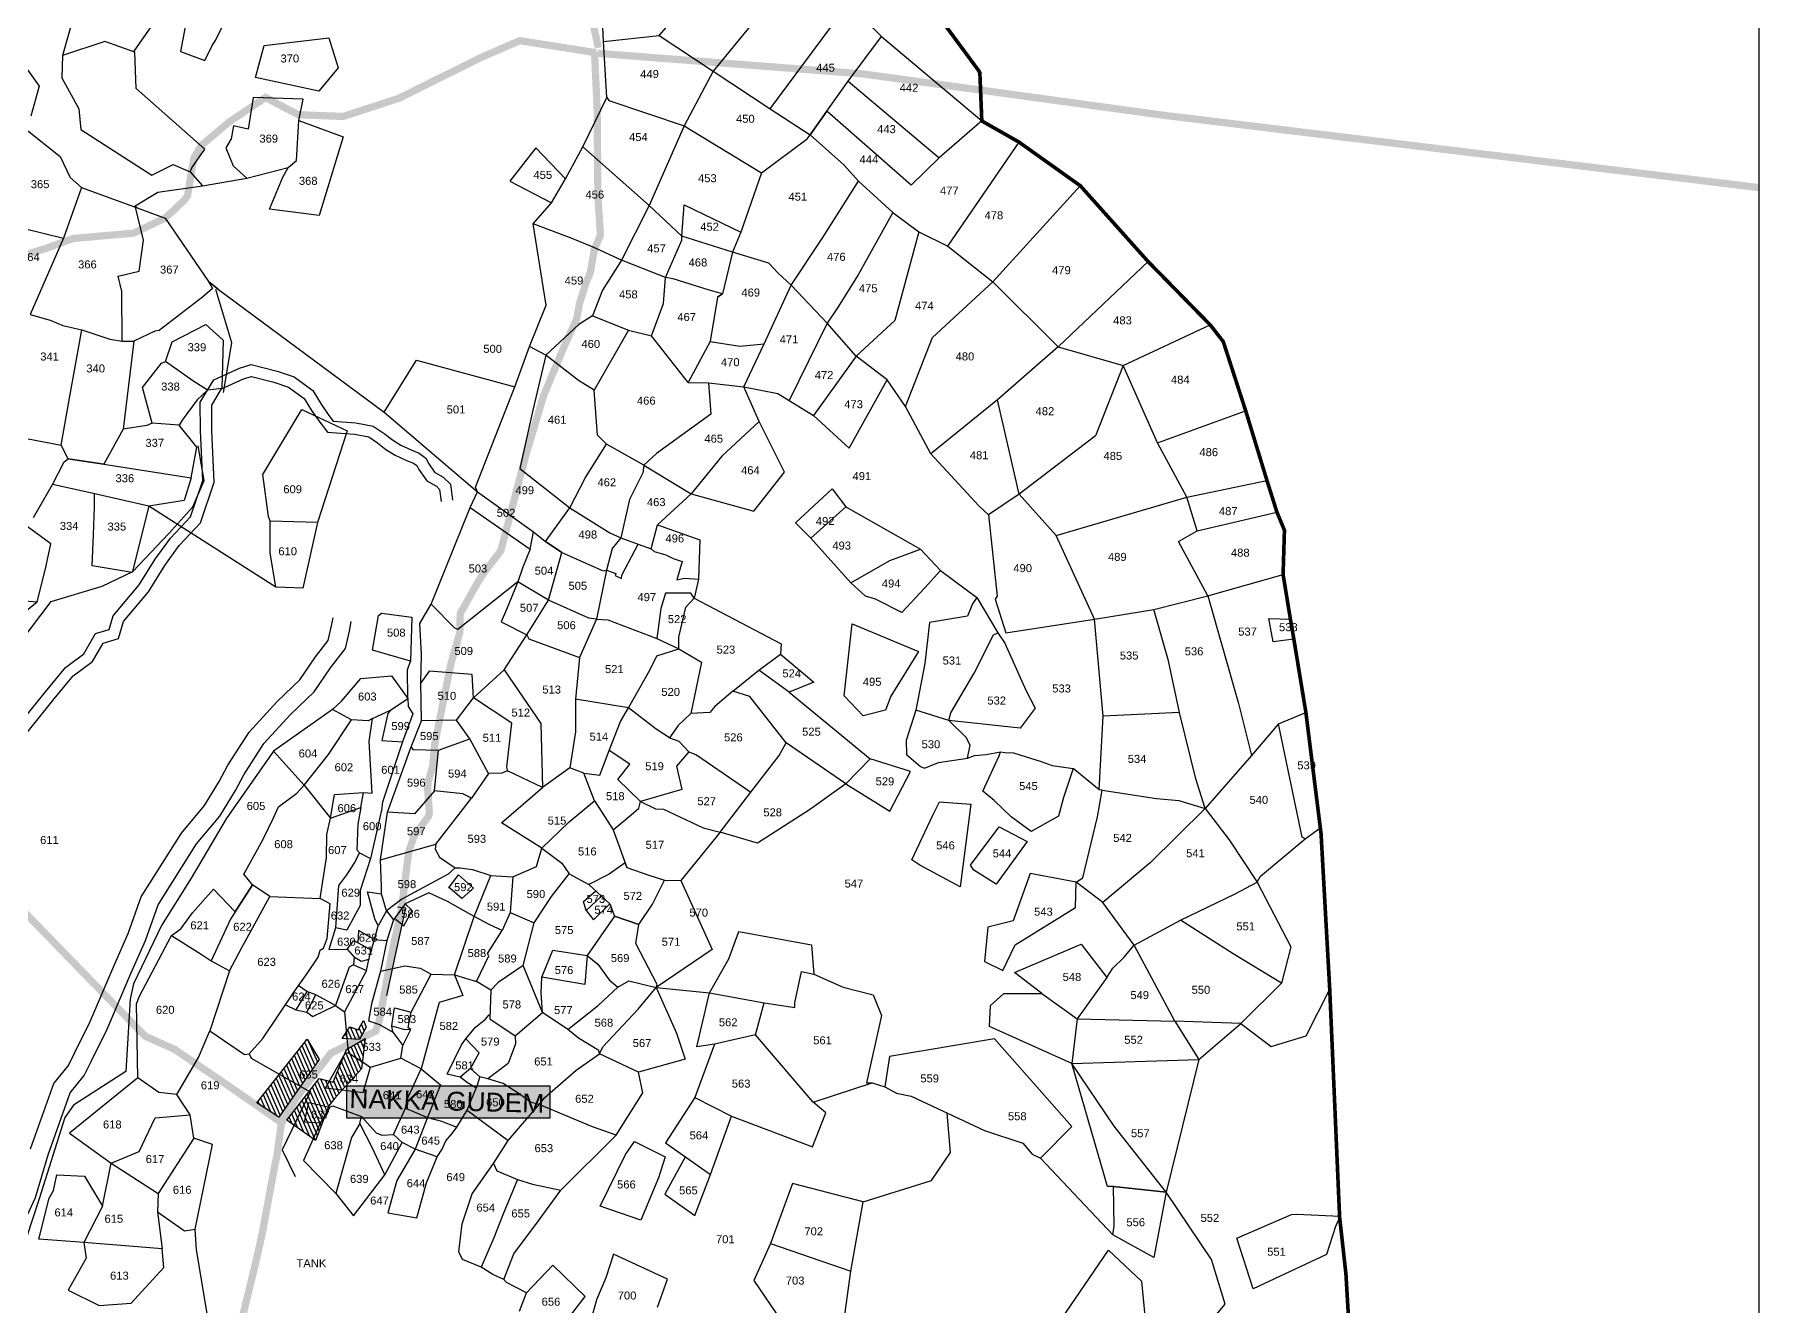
# Model space of a CAD drawing. Header units: millimetres. Extents: x 380985 to 388846, y 1838250 to 1848297.
# Drawn here: x 383978 to 388728, y 1841441 to 1844937 of the extents above; entities that cross this region are included whole.
import ezdxf
from ezdxf.enums import TextEntityAlignment as Align

# ---------------------------------------------------------------- set-up
doc = ezdxf.new("R2010")
doc.units = ezdxf.units.MM
for name, color, linetype in [('BND', 6, 'Continuous'), ('DIMENSION', 1, 'Continuous'), ('Hills', 3, 'Continuous'), ('Plot', 2, 'Continuous'), ('ROADS', 50, 'Continuous'), ('SY.AREA', 7, 'Continuous'), ('TEXT', 7, 'Continuous'), ('VILLAGE AREA', 1, 'Continuous')]:
    doc.layers.add(name, color=color, linetype=linetype)
doc.styles.get("Standard").update_dxf_attribs({"font": 'arial.ttf'})

# ---------------------------------------------------------------- blocks, each defined once
blk = doc.blocks.new('CHITT')
at = {"layer": 'BND', "lineweight": 30, "const_width": 10}
blk.add_lwpolyline([(1394, 1810.8), (1532.2, 1623.7), (1535.2, 1617.7), (1540.6, 1485.7), (1642.9, 1427.5), (1811.4, 1307.5), (1997.7, 1099.2), (2168.5, 925.1), (2204.4, 879.1), (2265.9, 689.3), (2324.5, 497.2), (2351.8, 410.6), (2372.5, 360.7), (2368.8, 239.1), (2388.9, 116.1), (2398.4, 61), (2431.5, -140.2), (2473.2, -474.1), (2497, -901), (2524.2, -1527.7), (2541.5, -1683), (2575.4, -2259.5)], dxfattribs=at)
at = {"layer": 'Hills', "color": 0}
for points in [[(-1129.7, -202.2), (-1033.6, -83.2), (-978.7, -16.6), (-928.2, 21.2), (-896.1, 76.6), (-858.2, 88), (-847, 125.4), (-776, 210.3), (-731.5, 281.2), (-690, 339.1), (-635, 397.3), (-601, 497.4), (-607.1, 633.7), (-607.8, 713.2), (-571, 774.1), (-500.1, 806.5), (-468.2, 816), (-396.3, 798.2), (-350.2, 782.1), (-298.6, 744.5), (-275.4, 707.2), (-254.1, 675.9), (-242.2, 660.5), (-179.9, 656.2), (-132.3, 646.6), (-102.4, 626.2), (-79.8, 608.9), (-56.9, 595), (-28.1, 581.4), (-6.3, 572.6), (12.4, 559.1), (20.1, 543.3), (36.3, 520), (60.1, 506.9), (80, 487.4), (85.3, 443.6)], [(-1106, -222.8), (-1009.3, -103), (-956.9, -39.4), (-904.3, -0.1), (-875.2, 50.2), (-832.9, 62.9), (-818.8, 110.3), (-750.6, 191.8), (-705.5, 263.7), (-665.7, 319.1), (-607.5, 380.8), (-569.4, 492.9), (-575.7, 634.6), (-576.4, 704.6), (-549.2, 749.6), (-489.1, 777.1), (-467.5, 783.5), (-405.3, 768.1), (-364.9, 754), (-322, 722.8), (-301.7, 690.1), (-279.5, 657.4), (-258.4, 630.2), (-184.1, 625), (-144.7, 617.1), (-120.8, 600.7), (-97.5, 583), (-71.8, 567.4), (-40.7, 552.6), (-21.6, 544.9), (-12.3, 538.3), (-7, 527.4), (14.7, 496.1), (41.2, 481.5), (50.2, 472.7), (54.2, 439.8)], [(-1074.2, -1339.8), (-1010.7, -1159.9), (-970.3, -1110.4), (-953.5, -1076.5), (-910.5, -989.2), (-845.2, -837.3), (-805.9, -747.9), (-770.2, -646.7), (-659.4, -471.5), (-596.1, -395.7), (-555.6, -329.5), (-532.4, -285.3), (-473.6, -194.3), (-396.1, -109.8), (-334.2, -50.3), (-290.9, 12.9), (-256.3, 57.8), (-247.8, 94.2), (-242.8, 119.8)], [(-1099.7, -1556.4), (-1060.4, -1473.3), (-1025.6, -1355.6), (-965.5, -1185.3), (-927.1, -1138.2), (-907.7, -1099.1), (-864.1, -1010.6), (-798.4, -857.6), (-758.4, -766.7), (-724, -669.1), (-618.1, -501.6), (-554.5, -425.5), (-511.2, -354.7), (-488.3, -311.1), (-433, -225.6), (-359.6, -145.5), (-295.1, -83.5), (-249.6, -17.2), (-209.1, 35.4), (-197.8, 83.5), (-192.7, 110.2)]]:
    blk.add_lwpolyline(points, dxfattribs=at)
at = {"layer": 'Plot', "color": 0}
for points in [[(-348, 2073.9), (-357.5, 2069.7), (-412.3, 2070.7), (-549.8, 2085.8), (-595.2, 2109.8), (-691.9, 2132.5), (-791.3, 2184.8), (-797.1, 2271.2), (-994.9, 2306.3), (-1054.8, 2206.8), (-1013.1, 1989.8), (-998.7, 1986.5), (-950.6, 1952.9), (-938.2, 1837.9), (-986.4, 1666), (-988.1, 1604.4), (-942.1, 1518.6), (-936, 1462.5), (-741.4, 1337.1), (-682.7, 1366.2), (-635.8, 1345.5), (-601.6, 1307.8)], [(1172.9, 1807.2), (1264.4, 1717.8), (1540.6, 1485.7), (1423.5, 1384), (1346.2, 1309.4), (1114.8, 1512.5), (1069, 1447.5), (1161.4, 1364.7), (1201.6, 1319.8), (1295.8, 1234.1), (1367.7, 1180.6), (1446.9, 1141.1), (1571, 1043.4), (1750.6, 865.2), (1583.9, 719.6), (1400.3, 571), (1532.8, 427.6), (1559, 402.9), (1582.6, 179.9), (1577.2, 171.6), (1606.6, 78.5), (1850.5, 116.6), (2013.6, 143.1), (2161.8, 180.9), (2368.8, 239.1)], [(396.1, 1326.2), (444, 1414.6), (509.9, 1550), (500.4, 1704.3), (481.7, 2116.7), (483.5, 2207.8)], [(-549.8, 2085.8), (-626.6, 1995.7), (-629.1, 1851.5), (-662.6, 1676.3), (-595.8, 1652.1), (-575.3, 1692.8), (-565.6, 1707.2), (-538.5, 1762.6), (-507.4, 1828.9), (-618.4, 1854.5), (-629.1, 1851.5)], [(500.4, 1704.3), (653.4, 1720.4), (829.7, 1921.5)], [(1038.3, 1911.1), (802.2, 1622.9), (721.9, 1472.2)], [(959, 1519.2), (1172.9, 1807.2), (1191, 1919.2)], [(-787.6, 1674.8), (-789.7, 1677.8), (-730.3, 1762.5), (-809.8, 1891.7), (-938.2, 1837.9)], [(-432.4, 1693), (-254.7, 1714.5), (-228.5, 1631.8), (-282.1, 1567.3), (-455.9, 1605), (-432.4, 1693)], [(1331.1, 700.6), (1280.1, 774.1), (1195.2, 839.6), (1115.5, 929.8), (1016.5, 1034.7), (980.7, 1067.5), (955, 1094.7), (854.8, 1125.3), (716, 1168.9), (626.5, 1253), (444, 1414.6), (509.9, 1550), (515.3, 1541.9), (721.9, 1472.2), (934.9, 1342.8), (1060.8, 1437), (1069, 1447.5), (1114.8, 1512.5), (1172.9, 1594.9), (1264.4, 1717.8)], [(653.4, 1720.4), (802.2, 1622.9), (959, 1519.2), (1069, 1447.5)], [(-1099.9, 1651.1), (-1050.8, 1580.9), (-1074, 1499.3)], [(-1087.2, 1463.2), (-992.8, 1388.3), (-965.6, 1329.9), (-934.3, 1302.8), (-781.7, 1247.2), (-704.1, 1218.8), (-585.2, 1044.8), (-558.1, 1022.6), (-102.2, 685.7), (154, 466.1), (308.2, 356.1), (341.6, 329.8), (385.9, 299.9), (499.4, 249.5), (509.2, 251), (534.8, 241.7), (532.8, 236.3), (550, 228.1), (550.7, 237.5), (595.9, 322.9), (631.4, 309.7), (639.8, 302.2), (672.4, 293.5), (691.8, 283.3), (717, 275.2), (702.6, 224.8), (723.3, 228.7), (761.7, 226.5), (749.8, 174.2), (989.2, 48.9), (987.1, 19.9), (1078.6, -57), (1010.7, -84.3), (1233.7, -267.9), (1166.4, -336), (1067.3, -407.7), (924.1, -499.2), (821.3, -468.9), (712.9, -602)], [(-635.8, 1345.5), (-631.4, 1357), (-595, 1407.8), (-784.3, 1574.9), (-787.6, 1674.8), (-869.9, 1704.1), (-986.4, 1666)], [(1172.9, 1594.9), (1423.5, 1384)], [(-781.7, 1247.2), (-786.8, 1252.1), (-724.8, 1289.9), (-601.6, 1307.8), (-480, 1328.3), (-366.1, 1357.8), (-343, 1376.6), (-336.7, 1487.3), (-325, 1546), (-462.3, 1549.9), (-475.8, 1463.2), (-516.1, 1472.7), (-522.8, 1436.8), (-537.7, 1412), (-517.4, 1362.5), (-480, 1328.3), (-366.1, 1357.8), (-343, 1376.6), (-336.7, 1487.3), (-214.8, 1441.9), (-281.2, 1225.6), (-417.3, 1242.8), (-381.2, 1331.1), (-366.1, 1357.8)], [(721.9, 1472.2), (626.5, 1253), (550.3, 1102.9), (498.3, 1020.4), (469.9, 950.2), (432.8, 926.4), (342.5, 841.9)], [(1446.9, 1141.1), (1642.9, 1427.5)], [(154, 466.1), (154, 466.1), (148.7, 479.2), (257.2, 754.5), (297.3, 866.2), (343.2, 979.4), (307, 1203.1), (357.8, 1260.2), (396.1, 1326.2), (314.3, 1411.4), (243.5, 1320.1), (357.8, 1260.2)], [(934.9, 1342.8), (877.7, 1180.4)], [(-934.3, 1302.8), (-983.7, 1163.2), (-1075.3, 954), (-1020.6, 937.9), (-985.3, 923.3), (-933.3, 911.8)], [(886.3, 755.2), (942.2, 873.1), (1016.5, 1034.7), (1101.7, 1162.4), (1201.6, 1319.8)], [(1571, 1043.4), (1811.4, 1307.5)], [(-1284.3, 860.4), (-1337, 893.1), (-1298.8, 964.2), (-1271.4, 1027.7), (-1270.4, 1045.2), (-1193.9, 1250.3), (-1099.2, 1191.9), (-983.7, 1163.2)], [(-822.3, 880.5), (-823.4, 1017.2), (-833.2, 1058.7), (-775.8, 1072.9), (-764.1, 1157.7), (-786.8, 1252.1)], [(665.1, 983.9), (665.1, 983.9), (671.1, 1055), (715.5, 1157.9), (716, 1168.9), (721.9, 1255.5), (877.7, 1180.4), (854.8, 1125.3), (827.6, 1010.7), (814.2, 1001.6), (793.7, 879.7), (733.2, 767.1), (632.7, 894.7)], [(814.2, 1001.6), (827.6, 1010.7), (787.9, 1021.7), (691.8, 1051.8), (671.1, 1055), (550.3, 1102.9), (472.5, 1139.1), (412, 1163.3), (307, 1203.1)], [(1295.8, 1234.1), (1200.7, 1062.7), (1144.3, 972.1), (1115.5, 929.8)], [(1367.7, 1180.6), (1301.9, 937)], [(1750.6, 865.2), (1997.7, 1099.2)], [(-558.1, 1022.6), (-585.2, 1044.8), (-574.1, 1025.1), (-601.7, 1001.8), (-720.5, 910.2), (-732.7, 908.2), (-790.3, 880.5), (-819.7, 639), (-873.4, 542.8), (-970.7, 557.2), (-990.6, 595), (-967.3, 723.6), (-933.3, 911.8), (-856.3, 886), (-822.3, 880.5), (-790.3, 880.5)], [(-544, 739.2), (-521, 875.4), (-565.1, 1022.2)], [(1400.3, 571), (1331.1, 700.6), (1404.9, 890.8), (1571, 1043.4)], [(469.9, 950.2), (569.4, 911.1), (632.7, 894.7), (665.1, 983.9)], [(-740, 654.9), (-766.6, 752.7), (-714.9, 819.7), (-703.9, 824.5), (-685.3, 878.2), (-592.7, 926), (-544.8, 883.6), (-548.5, 750.7), (-588.2, 746.2), (-628.3, 771.5), (-703.9, 824.5)], [(569.4, 911.1), (475.3, 745.8)], [(733.2, 767.1), (788.9, 766.1), (886.3, 755.2), (979.7, 736.2), (1078.3, 676.2), (1175.8, 586.4), (1280.1, 774.1), (1195.2, 839.6), (1301.9, 937)], [(1115.5, 929.8), (1063.1, 824), (1010.9, 717.3)], [(2104, 451.4), (2023.3, 600.9), (1929.4, 813.1), (2168.5, 925.1)], [(96.3, -161.2), (143.4, -100), (227.4, -23.2), (289.5, 72.9), (349.1, 168.1), (385.9, 299.9), (341.6, 329.8), (408.2, 422.6), (451, 505.7), (508.6, 597.1), (484.3, 621.6), (475.3, 745.8), (431.9, 772), (342.5, 841.9), (297.3, 866.2)], [(793.7, 879.7), (875.8, 867.1), (942.2, 873.1)], [(1750.6, 865.2), (1929.4, 813.1), (1853.5, 620.6), (1643.4, 460.2), (1559, 402.9)], [(-102.2, 685.7), (-13.7, 828.6), (257.2, 754.5)], [(342.5, 841.9), (305.9, 691.1), (270.3, 530.5), (408.2, 422.6), (517.6, 353.4), (548.3, 339.8), (595.9, 322.9), (631.4, 309.7), (649.4, 376), (765.4, 334), (761.7, 226.5)], [(1195.2, 839.6), (1078.3, 676.2)], [(788.9, 766.1), (795.9, 680.2), (646.5, 571.7), (611.2, 539.6), (508.6, 597.1)], [(-588.2, 746.2), (-616.2, 719.3), (-657.4, 663.6), (-665.6, 649.8)], [(741.9, 460.9), (913.5, 412.9), (998.1, 520.1), (928.5, 659.8), (886.3, 755.2)], [(2252.3, -995.5), (2070.8, -988.4), (1959, -779.5), (1873.7, -662.8), (1800.2, -606.5), (1673.7, -582.9), (1626.6, -712.4), (1556.9, -730.5), (1547.6, -824.2), (1598.7, -849.4), (1632.1, -778.8), (1798.5, -676.6), (1800.2, -606.5), (1817.9, -595.1), (1858.8, -427.2), (1871.4, -353.3), (1863.3, -353.2), (1873.9, -150.7), (1850.5, 116.6), (1745.1, 346), (1643.4, 460.2), (1583.9, 719.6)], [(-204, 634), (-285.8, 382.3), (-326, 201.1), (-400.5, 204.2), (-416.1, 298.6), (-415.3, 385.8), (-420.7, 398.6), (-435.9, 513.7), (-328.8, 692.5), (-204, 634)], [(2023.3, 600.9), (2265.9, 689.3)], [(-1066.1, 396), (-1013.7, 486.7), (-981.7, 549.2), (-970.7, 557.2), (-873.4, 542.8), (-633.2, 504.6), (-617.2, 589.5), (-665.6, 649.8), (-740, 654.9), (-754.5, 648.3), (-819.7, 639)], [(-1133.1, 622.1), (-990.6, 595)], [(928.5, 659.8), (826, 564.6), (741.9, 460.9)], [(-1484.2, -520.3), (-1324.4, -399.4), (-1182.8, -253.1), (-1166.3, -30), (-1018.1, 165), (-877.8, 207.4), (-793.5, 247.1), (-694.6, 351.4), (-627.9, 424.7), (-597.4, 497.2), (-613.9, 593.1)], [(611.2, 539.6), (608.5, 518.7), (571.7, 444.9), (548.3, 339.8), (524.4, 310.3), (509.2, 251), (480.9, 116.5), (434.9, 10.6)], [(611.2, 539.6), (741.9, 460.9), (649.4, 376)], [(-633.2, 504.6), (-652.5, 442.6), (-749.6, 427.2), (-906, 462.9), (-1013.7, 486.7)], [(1745.1, 346), (2104, 451.4), (2324.5, 497.2)], [(-749.6, 427.2), (-795.4, 244.3), (-905.1, 262.9), (-901.7, 348.4), (-899.1, 424.9), (-898.7, 447.8), (-898.9, 461.3)], [(-4.4, 104.2), (26.7, 157.4), (133.7, 423.5), (154, 466.1)], [(1028.3, 381.5), (1128.8, 475), (1167, 424.7), (1070.3, 338.8), (1028.3, 381.5)], [(2132.8, 359.2), (2104, 451.4)], [(-400.5, 204.2), (-749.6, 427.2)], [(-285.8, 382.3), (-415.3, 385.8)], [(133.7, 423.5), (298.8, 308.5), (308.2, 356.1)], [(1167, 424.7), (1371.6, 308.8)], [(2161.8, 180.9), (2081.2, 329.7), (2132.8, 359.2), (2351.8, 410.6)], [(-1453.3, -85.6), (-1382.3, -87.9), (-1353.4, 17.9), (-1238.7, -16.5), (-1196.6, 43.3), (-1162.3, 78.9), (-1056.5, 163.7), (-1033.3, 255), (-1019.1, 323.3), (-1083.4, 371.3)], [(1070.3, 338.8), (1180.8, 216.2)], [(298.8, 308.5), (278.9, 259.1), (265.4, 219), (99.8, 88.2), (91.5, 91.7), (26.7, 157.4)], [(1180.8, 216.2), (1288, 277.2), (1371.6, 308.8), (1426.9, 249.9), (1526.6, 176.3), (1584.3, 78.6)], [(1426.9, 249.9), (1383.6, 202), (1320.4, 134.4), (1248.6, 171.7), (1221, 179.8), (1180.8, 216.2)], [(265.4, 219), (233.6, 143.2), (219.3, 109.1), (289.5, 72.9), (295.7, 62.4), (434.9, 10.6), (423.8, -103.9), (423.6, -193.8), (407.8, -292), (332.5, -346.8), (236.4, -300.2), (221, -307.4), (184.1, -307.9), (133.2, -212.4)], [(480.9, 116.5), (460.1, 118.9), (349.1, 168.1), (265.4, 219)], [(-1293.8, 183.2), (-1056.5, 163.7)], [(480.9, 116.5), (512.4, 114.6), (647.2, 63.3), (708.1, 35.1), (707.7, 67), (726.6, 148.9), (749.8, 174.2), (740.9, 187.6), (671.4, 187.7), (657.9, 145.5), (647.2, 63.3)], [(1526.6, 176.3), (1515.4, 158.8), (1500.9, 125), (1396.9, 107.4), (1384.1, -5.8), (1358.8, -133.8), (1333, -217.2), (1333.7, -255.8), (1371.6, -288.9), (1383.3, -293), (1421.8, -277.2), (1501.5, -265.8), (1520.1, -258.1), (1552.6, -255.5), (1591.6, -248.7), (1604.3, -250.5), (1627.4, -251.3), (1703.7, -275.2), (1734.2, -285.7), (1791.6, -294.6), (1765.4, -373.5), (1751.1, -425.1), (1676.4, -467.2), (1621.2, -427.1), (1574.1, -382.5), (1543.3, -356), (1588.6, -259.6), (1591.6, -248.7)], [(1871.4, -353.3), (2020.5, -376.4), (2081.8, -382.3), (2154.5, -404.4), (2129, -322.2), (2083.9, -140.4), (2054, 1.5), (2013.6, 143.1)], [(2161.8, 180.9), (2246.6, -115.2), (2281.7, -258.6)], [(-134.3, -157.1), (-146.5, -163.1), (-191.7, -160.6), (-244.7, -132.4), (-219.2, -108.7), (-166.2, -46.5), (-82.4, -39.2), (-37.5, -101.7), (-38, -23.1), (-30.4, 0.8), (-134.4, 31.4), (-118.2, 126.2), (-109.4, 132.5), (-26.7, 121.5), (-30.4, 0.8)], [(-129.2, -764.4), (-118.6, -726.6), (-128.4, -707.1), (-148.4, -633.4), (-109.4, -638.7), (-109.5, -618.3), (-112.3, -545), (-93.4, -414.1), (-28.3, -234.9), (0, -162.7), (-1.2, -58.3), (0.4, 18.8), (-4.4, 104.2)], [(1183.9, 103.1), (1366.8, 27), (1290.6, -95.5), (1275.8, -133.8), (1214.6, -149.6), (1162.5, -94.8), (1183.9, 103.1)], [(2398.4, 61), (2341.8, 53.6), (2329.4, 118.5), (2388.9, 116.1)], [(1449.5, -162.3), (1455.5, -141.2), (1519.5, -32.3), (1573.1, 72.8), (1584.3, 78.6), (1603.8, 50.4), (1661.3, -78.9), (1687.7, -128), (1645.9, -183.7), (1449.5, -162.3)], [(569.1, -127.3), (628.4, -23.9), (647.3, 15.8), (708.1, 35.1), (770.3, -1.5), (740.6, -143), (705.4, -176), (682.2, -209.8), (645.5, -185.6), (569.1, -127.3)], [(856.3, -81.2), (927.8, -24), (987.1, 19.9)], [(236.4, -300.2), (235.2, -289.4), (248.9, -169.7), (143.4, -100), (139.6, -35.9), (21.6, -27), (-1.2, -58.3)], [(227.4, -23.2), (327.9, -170.5), (332.5, -346.8)], [(1010.7, -84.3), (927.8, -24)], [(682.2, -209.8), (707.8, -219.4), (735.4, -247.9), (756.6, -256.2), (905.9, -359.5), (983.3, -258.2), (1002.5, -224), (902.9, -96.1), (856.3, -81.2), (806.4, -123.5), (793, -140.4), (740.6, -143)], [(-571.9, -1896.2), (-618.6, -1617.3), (-622, -1560.5), (-574.3, -1327.4), (-625.7, -1310.6), (-636.1, -1246.4), (-672.5, -1190.4), (-612.4, -1088.7), (-581.6, -1015.3), (-485.9, -1080.4), (-473.6, -1078), (-435.9, -1036), (-347.8, -904.9), (-314.2, -858), (-283.7, -812.6), (-278.3, -793.2), (-269.3, -788.2), (-258.6, -761.4), (-250.4, -666.5), (-278.4, -651.6), (-261.3, -538.4), (-259.9, -475.4), (-249.5, -430.3), (-239.3, -365.7), (-159.2, -360.4), (-135.5, -361.6), (-143.5, -219.8), (-134.3, -157.1), (-85.3, -133.9), (-37.5, -101.7), (-36, -123.6), (-23.2, -144), (-52.2, -220.4), (-106.7, -386.8), (-109.3, -408.9), (-123.6, -468.7), (-139.8, -541.7), (-168.7, -629.5), (-168.2, -671), (-205, -738.8), (-236.4, -731.8), (-254.5, -791.8), (-204.4, -791), (-184.7, -813.1), (-186.7, -833.7), (-150.5, -849), (-211.5, -963.2), (-204, -1045.4), (-200.4, -1076), (-140, -1114.8), (-56.8, -1090.7), (-50.7, -1055.3), (-29.4, -1011.2), (-36.4, -1006.6), (-28.4, -964.3), (26.7, -859.5), (90.6, -861.7), (145.2, -700.9), (191, -588.6), (251.7, -592.3), (316, -563.8), (330.8, -513), (385.7, -554.1), (405.9, -584), (460.3, -613.4), (495.5, -644.6), (517.8, -665.9), (530.9, -700.3), (598.1, -723.3), (635.6, -667.1), (668.3, -600.7), (712.9, -602), (799.3, -791.9), (645.3, -896.3), (791.8, -911.1), (942, -938.6), (1026.4, -951), (1026.3, -938.1), (1044.9, -851.7), (1078.8, -859.7), (1159.5, -895.1), (1241.7, -916.1), (1265.2, -973.2), (1223.8, -1158.4), (1239, -1158.5), (1274.1, -1168.9)], [(-244.7, -132.4), (-406.6, -246.5), (-322.4, -340.2), (-249.5, -430.3), (-166.1, -401.8), (-159.2, -360.4)], [(-85.3, -133.9), (-92.6, -142.8), (-109, -217), (-52.2, -220.4)], [(446.4, -307.3), (490.1, -312.5), (515.8, -244.6), (547.3, -165.4), (569.1, -127.3), (423.8, -103.9)], [(1501.5, -265.8), (1508.3, -229.7), (1497.6, -209.2), (1449.5, -162.3), (1358.8, -133.8)], [(2083.9, -140.4), (1873.9, -150.7)], [(2429.8, -487.2), (2421.1, -483.3), (2356.1, -171.7), (2431.5, -140.2)], [(-779.2, -1144.5), (-783.4, -940.9), (-775.3, -919.6), (-687.2, -753.6), (-661.4, -734.4), (-629.3, -690.7), (-571.4, -625.6), (-512.2, -687.8), (-464.5, -613.6), (-488, -584.5), (-435.7, -490.3), (-406.6, -430), (-393.1, -399.3), (-342.1, -361.6), (-322.4, -340.2), (-255.4, -255.5), (-191.7, -160.6)], [(-28.3, -234.9), (-23.4, -241.6), (47.4, -244), (133.2, -212.4), (96.3, -161.2), (0, -162.7)], [(2356.1, -171.7), (2281.7, -258.6), (2154.5, -404.4), (2220.8, -490.4), (2297.9, -606.2)], [(1166.4, -336), (1002.5, -224)], [(-406.6, -246.5), (-537, -432.6), (-632.5, -595.4), (-714.6, -725.8), (-791.6, -885.6), (-800.4, -927.8), (-812.4, -1126.6), (-956.7, -1219.4), (-980, -1253.1), (-1051.1, -1476.6), (-1086.5, -1586.3)], [(184.1, -307.9), (137.7, -375.5), (114.2, -363.5), (35.7, -355.4), (47.4, -244)], [(602.2, -384.9), (540, -324.6), (573.4, -282), (515.8, -244.6)], [(735.4, -247.9), (701.3, -287.8), (715.8, -352.1), (602.2, -384.9), (643.4, -405.1), (665.9, -406), (774.3, -457.4), (821.3, -468.9)], [(1166.4, -336), (1287.6, -411.8), (1344.4, -302.5), (1233.7, -267.9)], [(330.8, -513), (406.5, -440.8), (475.7, -383.3), (446.4, -307.3), (407.8, -292)], [(1863.3, -353.2), (1791.6, -294.6)], [(-112.3, -545), (40.1, -502.3), (137.7, -375.5)], [(35.7, -355.4), (-18.9, -418.4), (-93.4, -414.1)], [(330.8, -513), (220.1, -443.8), (332.5, -346.8)], [(821.3, -468.9), (905.9, -359.5)], [(-166.1, -401.8), (-174.9, -447.6), (-177.9, -517.4), (-170.6, -525.8), (-139.8, -541.7)], [(475.7, -383.3), (496.2, -414.2), (527.4, -463), (577, -421.2), (597.6, -403), (602.2, -384.9)], [(1424.5, -385.9), (1510.1, -391.9), (1481.1, -619.1), (1369.8, -559.7), (1348.2, -544.9), (1406.1, -422), (1424.5, -385.9)], [(2154.5, -404.4), (2003.6, -553.1), (1873.7, -662.8)], [(527.4, -463), (565.1, -566.4), (625.6, -587.1), (668.3, -600.7)], [(1588.7, -454.1), (1665.1, -494.5), (1580, -612), (1518.9, -573.3), (1509.3, -559.5), (1588.7, -454.1)], [(2297.9, -606.2), (2307, -590.5), (2429.8, -487.2), (2459.9, -465.6), (2471.1, -457.1)], [(40.1, -502.3), (37.6, -516.1), (50, -537.5), (92.8, -567.4), (105.3, -567.1), (140.6, -572), (191, -588.6)], [(-170.6, -525.8), (-183.7, -552.8), (-206.2, -586), (-228.1, -615.8), (-236.4, -731.8)], [(92.8, -567.4), (73.6, -584.2), (-54.2, -653.3), (-96.1, -685.3), (-109.4, -638.7)], [(565.1, -566.4), (565.1, -566.4), (559.8, -553.6), (516.6, -584.3), (460.3, -613.4)], [(-416.9, -646.1), (-464.5, -613.6), (-512.2, -687.8), (-524.4, -707.9), (-577.7, -822.4)], [(251.7, -592.3), (244.1, -689.8), (221.6, -739.3), (188, -724.2), (145.2, -700.9), (72.1, -659.3), (20.7, -635.9), (-44.8, -665.8), (-77.1, -709.7), (-95.2, -767.3), (-112.1, -851.4), (-45.9, -836.9), (-3.5, -843.3), (26.7, -859.5)], [(75.5, -622.2), (101.7, -586.2), (143.6, -623.2), (111.2, -651.5), (78, -623.5), (75.5, -622.2)], [(269.3, -1786.1), (288.5, -1735.4), (233.9, -1706.9), (226.9, -1698.5), (196.1, -1685.4), (164.3, -1664.8), (112.6, -1643.8), (103.2, -1622.6), (112.4, -1546), (139.6, -1463.3), (197.8, -1380.3), (238.2, -1316.3), (323.7, -1217.6), (339.1, -1198.2), (425.7, -1123.2), (490, -1078.2), (498.5, -1059.6), (595.5, -955.4), (645.3, -896.3), (648.4, -887.9), (589.5, -775.3), (598.1, -723.3), (530.9, -700.3), (455.3, -808.2), (485.2, -831.9), (516.6, -875.3), (539.7, -894.8), (570.3, -878.1), (645.3, -896.3), (701.2, -1021.5), (724.8, -1093.2), (597, -1129), (490, -1078.2), (488.1, -1069.6), (431.9, -1035.5), (402.5, -1011.4), (332.6, -965.2), (279.6, -835.6), (309.7, -718.1), (357.6, -646), (405.9, -584)], [(1884.6, -868.9), (1900.4, -842.6), (1931.3, -813.6), (1959, -779.5), (2087.2, -710.8), (2237, -638.5), (2297.9, -606.2), (2389.8, -784), (2364.4, -883.9), (2252.3, -995.5)], [(-687.2, -753.6), (-605.4, -804.1), (-577.7, -822.4), (-527.4, -850.4), (-494.8, -787.8), (-416.9, -646.1), (-278.4, -651.6)], [(495.5, -644.6), (453.3, -684), (445.3, -659.6), (479.8, -630.4)], [(495.5, -644.6), (453.3, -684), (473.3, -710.4), (517.8, -665.9)], [(-96.1, -685.3), (-118.6, -726.6)], [(-96.1, -685.3), (-77.1, -709.7), (-77.1, -709.7), (-69.5, -709), (-48.3, -726.5), (-25.2, -684.3), (-44.8, -665.8)], [(244.1, -689.8), (309.7, -718.1)], [(2364.4, -883.9), (2231.2, -803.8), (2087.2, -710.8)], [(-129.2, -764.4), (-173.2, -739.1), (-174.3, -773.5)], [(90.6, -861.7), (151.8, -879.6), (185, -809.3), (182.1, -802.5), (221.6, -739.3)], [(918.1, -1026.2), (806.1, -1051.9), (756.8, -1059.6), (791.8, -911.1), (845.4, -817.1), (872.9, -742.6), (1072.4, -778.4), (1078.8, -859.7)], [(-204.4, -791), (-185.6, -766.7), (-143.3, -789.5), (-137.6, -792.2), (-143.4, -810.7), (-144.2, -818.9), (-165.4, -824.4), (-184.7, -813.1)], [(-137.6, -792.2), (-129.2, -764.4), (-95.2, -767.3)], [(332.6, -965.2), (329.4, -910.5), (331.1, -867.8), (361.1, -793.3), (455.3, -808.2), (449.1, -887.9), (331.1, -867.8)], [(1705.2, -912.7), (1630.4, -854.8), (1813.9, -777.2), (1884.6, -868.9), (1803.1, -981.9), (2070.8, -988.4), (2137, -1094.2), (2252.3, -995.5), (2336.1, -1058.2), (2431.8, -1029.2), (2497, -901)], [(-527.4, -850.4), (-581.6, -1015.3)], [(-186.7, -833.7), (-198.8, -839.9), (-236.1, -946), (-211.5, -963.2)], [(-150.5, -849), (-144.2, -818.9)], [(-112.1, -851.4), (-136.8, -940.6), (-145, -987.9), (-115, -997.9), (-78.2, -1019), (-50.7, -1055.3)], [(279.6, -835.6), (211.4, -882.3), (190.7, -903.1), (151.8, -879.6)], [(-373.3, -943.7), (-344.8, -957.1), (-315.4, -964.3), (-298.5, -975.4), (-236.1, -946), (-289.8, -915.8), (-314.6, -906.7), (-339, -890.8)], [(90.6, -861.7), (114, -918.4), (48.7, -937.3), (-0.2, -1119.9), (-56.8, -1090.7)], [(402.5, -1011.4), (487.3, -944.8), (539.7, -894.8)], [(-314.6, -906.7), (-344.8, -957.1)], [(-315.4, -964.3), (-289.8, -915.8)], [(190.7, -903.1), (188.4, -982), (258.2, -1029.4), (332.6, -965.2)], [(671.4, -1323.1), (794.4, -1409.7), (852.1, -1249.5), (1074.7, -1333.8), (1111.8, -1240.5), (1077.4, -1211.2), (918.1, -1026.2), (942, -938.6)], [(1900.4, -1575.7), (1904.3, -1552.5), (1902.8, -1442.9), (2047, -1458.7), (1904.6, -1277.3), (1787.6, -1105.2), (1561.6, -1003.5), (1564.3, -945.8), (1601.5, -912.2), (1705.2, -912.7), (1803.1, -981.9), (1787.6, -1105.2), (2137, -1094.2), (2047, -1458.7), (1902.8, -1442.9), (1886.3, -1443.3), (1787.6, -1105.2)], [(-81, -1001.1), (-73.5, -952.1), (-28.4, -964.3)], [(43.3, -1361.8), (57, -1340.3), (67.6, -1317.3), (84.3, -1297.7), (97.2, -1280.1), (126.2, -1233.4), (150.1, -1173.2), (142.6, -1167.7), (126.3, -1157.7), (106.9, -1143), (71.2, -1134), (110.5, -1054), (121.7, -1037), (148.6, -1005), (176.4, -983.2), (185.7, -971.7), (189.4, -969.6)], [(-78.2, -1019), (-81, -1001.1), (-49.6, -1010.7), (-29.4, -1011.2)], [(258.2, -1029.4), (258.6, -1051.1), (238.9, -1104.8), (182.8, -1147.3), (160.7, -1141.8), (135, -1118.4), (106.9, -1143)], [(135, -1118.4), (158.7, -1075.4), (121.7, -1037)], [(1660.5, -2194.4), (1792.8, -2006.6), (1707.8, -1883.5), (1889.2, -1618), (1979.4, -1703.4), (1993.6, -1846.3), (2122.2, -1870.4), (2209.7, -1766.2), (2172.1, -1643.6), (2047, -1458.7), (2013.9, -1638.4), (1900.4, -1575.7), (1702.3, -1365.1), (1788.3, -1278.2), (1575.1, -1036.8), (1286.6, -1085.9), (1274.1, -1168.9), (1305.8, -1186.8), (1346.2, -1194.8), (1548, -1289.3), (1652.9, -1324.2), (1679.2, -1354.5), (1702.3, -1365.1)], [(-473.6, -1078), (-468.1, -1090.2), (-305.7, -1182.9), (-382.8, -1341.9), (-347, -1416)], [(-200.4, -1076), (-211.3, -1079.2), (-263.2, -1171.9), (-160.5, -1184.7), (-140, -1114.8)], [(806.1, -1051.9), (752.1, -1198.5), (671.4, -1323.1)], [(-0.2, -1119.9), (52.5, -1163.8), (17.1, -1253.2), (-17.1, -1340.2), (-67.9, -1426.5), (-91.9, -1515.4), (-12.8, -1529.6), (14.3, -1433.1), (43.3, -1361.8), (-17.1, -1340.2)], [(-43.5, -1227.7), (-39.5, -1204), (-0.2, -1119.9)], [(226.9, -1698.5), (253.7, -1628), (322.1, -1537.2), (383.6, -1452.8), (535.4, -1302.1), (609, -1186), (597, -1129)], [(-672.5, -1190.4), (-722.1, -1184.5), (-779.2, -1144.5), (-967.7, -1296.2), (-852.7, -1378.7)], [(160.7, -1141.8), (150.1, -1173.2)], [(535.4, -1302.1), (470.4, -1279), (323.7, -1217.6), (302.1, -1212.6), (266.4, -1186.2), (224.6, -1159.6), (182.8, -1147.3)], [(1077.4, -1211.2), (1239, -1158.5)], [(-251.6, -1224.6), (-277.9, -1269.3), (-321.6, -1265.9), (-309.1, -1212.2), (-251.6, -1224.6), (-243.7, -1221.8), (-164.4, -1250.9), (-124.8, -1295.6), (-109, -1302.3), (-76.9, -1300.3), (-43.5, -1227.7), (17.1, -1253.2), (54.9, -1263.2), (97.2, -1280.1)], [(126.2, -1233.4), (238.2, -1316.3)], [(752.1, -1198.5), (852.1, -1249.5)], [(-852.7, -1378.7), (-776.2, -1347.2), (-732.1, -1254.1), (-636.1, -1246.4)], [(-277.9, -1269.3), (-324.3, -1371.8), (-235.5, -1462.2), (-186.2, -1524.1), (-100.7, -1411.2), (-53.3, -1322.3)], [(-169, -1270), (-191.7, -1308.8), (-235.5, -1462.2)], [(-100.7, -1411.2), (-134.6, -1337.9), (-169, -1270), (-164.4, -1250.9)], [(652, -2144.8), (665.3, -2210.5), (725.1, -2275.7), (797.4, -2091.2), (918.4, -1919.5), (991.6, -1815.7), (1161.3, -1815.6), (1180.5, -1676), (1214.5, -1484.8), (1402.4, -1426.3), (1454.4, -1349.9), (1445.4, -1241.5)], [(-625.7, -1310.6), (-723.9, -1462.6), (-725.4, -1512.7), (-651.2, -1565.3), (-622, -1560.5)], [(-17.1, -1340.2), (-53.3, -1322.3), (-76.9, -1300.3)], [(585.7, -1319.8), (670.3, -1361.8), (652.1, -1419.6), (602.9, -1535.5), (491.6, -1497), (561.4, -1355.3), (561.4, -1355.3), (585.7, -1319.8)], [(725.8, -1360.4), (669.2, -1464.6), (752.1, -1523.1), (794.4, -1409.7)], [(-725.4, -1512.7), (-712.7, -1614), (-927.6, -1597.2), (-1051.3, -1587.5), (-1023.6, -1475.4), (-1011.6, -1453.7), (-1002.6, -1411.4), (-925.8, -1414.4), (-876.9, -1496.7), (-927.6, -1597.2), (-921.3, -1639.9), (-971.4, -1728), (-885.8, -1770.1), (-797.6, -1763.7), (-708.4, -1665.4), (-712.7, -1614)], [(-876.9, -1496.7), (-852.7, -1378.7), (-723.9, -1462.6)], [(264.2, -1423.7), (223.6, -1520.6), (199.2, -1584), (164.3, -1664.8)], [(197.8, -1380.3), (207.8, -1400.1), (264.2, -1423.7), (305.4, -1436.8), (383.6, -1452.8)], [(1214.5, -1484.8), (1020.4, -1435.1), (959.4, -1599.4), (914.2, -1701.1), (991.6, -1815.7)], [(2241.5, -1585.3), (2391.5, -1519.6), (2406.1, -1519), (2525.5, -1524.7), (2512.5, -1552.9), (2488.2, -1630.1), (2286.6, -1724.8), (2241.5, -1585.3)], [(959.4, -1599.4), (1180.5, -1676)], [(649.3, -1774.5), (676.9, -1697.4), (527.9, -1628.8), (507.4, -1694.5), (481.2, -1755), (465.1, -1813.8)], [(354.5, -1856.6), (400.3, -1809.7), (449.8, -1745.2), (360.9, -1659.4), (288.5, -1735.4)]]:
    blk.add_lwpolyline(points, dxfattribs=at)
at = {"layer": 'DIMENSION', "color": 0}
for s, p in [('370', (-361.8, 1657.4)), ('449', (627.1, 1614.7)), ('445', (1110.8, 1632)), ('442', (1340.4, 1576.9)), ('450', (890.5, 1491.7)), ('443', (1278.5, 1463.2)), ('369', (-419.7, 1437.2)), ('454', (596.5, 1441.4)), ('444', (1230.1, 1380)), ('368', (-311.1, 1321.1)), ('455', (333.7, 1337.5)), ('453', (786.1, 1328.3)), ('365', (-1048.2, 1311.9)), ('456', (476.7, 1283.4)), ('451', (1034.8, 1277.6)), ('477', (1451.2, 1294.2)), ('478', (1573.9, 1226.5)), ('452', (792.2, 1195)), ('457', (646.4, 1135.5)), ('364', (-1075.1, 1111.5)), ('366', (-918.2, 1091.4)), ('468', (760.2, 1096.8)), ('476', (1140.6, 1112.2)), ('367', (-692.9, 1077.2)), ('459', (419.5, 1047.1)), ('479', (1759.4, 1075.5)), ('458', (568.9, 1009)), ('469', (905.3, 1014.1)), ('475', (1228.3, 1025.8)), ('467', (729.2, 946.9)), ('474', (1382.6, 977.8)), ('483', (1927.3, 937.7)), ('339', (-617.1, 863.8)), ('500', (195.8, 859.4)), ('460', (465.6, 872.8)), ('471', (1010.5, 885.4)), ('341', (-1022.2, 838.2)), ('340', (-895.4, 805.5)), ('470', (849.1, 822.7)), ('480', (1494.2, 838.5)), ('338', (-689.7, 755.7)), ('472', (1106.8, 787.3)), ('484', (2086.1, 774.7)), ('466', (618.1, 717)), ('473', (1188.1, 707.2)), ('501', (95.2, 692.7)), ('461', (373.2, 664.5)), ('482', (1714.1, 688)), ('465', (803.6, 612.4)), ('337', (-733, 601)), ('481', (1533.3, 567)), ('485', (1900.7, 565)), ('486', (2164.4, 575.4)), ('464', (904.4, 525.7)), ('336', (-815.2, 503.7)), ('609', (-353.9, 473.4)), ('499', (284.1, 470.8)), ('462', (509.7, 492.5)), ('491', (1210.9, 509.6)), ('463', (645.6, 438)), ('334', (-968.3, 372.6)), ('335', (-837.2, 370.8)), ('502', (232.7, 408.7)), ('492', (1109.9, 386.1)), ('487', (2218, 413.2)), ('498', (457.5, 349)), ('496', (696.6, 338.3)), ('610', (-367.6, 302.9)), ('493', (1155.4, 318.6)), ('489', (1913, 287.5)), ('488', (2251.1, 299.1)), ('503', (155.4, 255.6)), ('504', (337, 249.6)), ('490', (1652.9, 256.6)), ('505', (430, 208.1)), ('494', (1291.4, 214.4)), ('507', (296.3, 147.6)), ('497', (619.6, 176.9)), ('506', (398.7, 99.7)), ('522', (703, 116.4)), ('538', (2383.2, 94.3)), ('508', (-69.1, 79.3)), ('537', (2271.1, 82.2)), ('509', (116.4, 28.9)), ('523', (837.1, 32.6)), ('531', (1458.4, 2.7)), ('535', (1945.6, 16.4)), ('536', (2124, 27.9)), ('521', (530.3, -20.9)), ('524', (1018, -32.7)), ('495', (1239.1, -55.8)), ('603', (-148.7, -96.4)), ('510', (70.1, -94.4)), ('513', (358.1, -77.1)), ('520', (685.2, -83.6)), ('533', (1759.8, -74.2)), ('512', (273.2, -140.4)), ('532', (1581.5, -107.3)), ('599', (-57.1, -177.5)), ('525', (1072.2, -192.9)), ('595', (21.6, -205)), ('511', (194, -209.8)), ('514', (487.8, -206.6)), ('526', (857.6, -208.5)), ('530', (1400.7, -227.5)), ('604', (-311.8, -252.8)), ('602', (-213.1, -290.7)), ('519', (640.9, -287.9)), ('534', (1967.4, -267.7)), ('539', (2433.5, -285.4)), ('601', (-84.8, -297.7)), ('596', (-14, -333)), ('594', (98.8, -308.2)), ('529', (1274.3, -329.5)), ('545', (1668.8, -342.5)), ('518', (533, -370.2)), ('527', (784.3, -384)), ('540', (2302.1, -380.3)), ('605', (-454.6, -397.1)), ('606', (-205, -403.2)), ('515', (372.8, -437.4)), ('528', (965.6, -414.7)), ('600', (-135.4, -452.7)), ('597', (-14.2, -466.5)), ('542', (1927.4, -484.9)), ('608', (-379, -502.1)), ('607', (-230.9, -518.3)), ('593', (152.3, -487.4)), ('516', (456, -522.2)), ('517', (641.9, -503.8)), ('546', (1440.6, -505.5)), ('544', (1596.2, -527.3)), ('541', (2127.9, -527)), ('598', (-39.8, -612)), ('592', (115.4, -620.2)), ('547', (1189, -610.4)), ('629', (-194.3, -635.4)), ('591', (205.6, -673.8)), ('590', (314.9, -639.1)), ('573', (479.5, -652.6)), ('572', (581.2, -644.2)), ('632', (-223.5, -698.3)), ('586', (-29.9, -693.5)), ('574', (501, -682.4)), ('570', (762.4, -690.2)), ('543', (1709.9, -687.8)), ('621', (-609.6, -725.2)), ('622', (-491.7, -729.2)), ('630', (-206.2, -770.3)), ('628', (-146.5, -759.3)), ('587', (-2.5, -768.2)), ('575', (392.3, -738.2)), ('571', (686.2, -770.4)), ('551', (2265.9, -728.1)), ('631', (-158.7, -794.4)), ('588', (152.6, -801.5)), ('589', (236.4, -816.4)), ('569', (546.3, -815.3)), ('623', (-425.5, -825.6)), ('576', (392.1, -848.2)), ('626', (-249, -885.9)), ('627', (-183.3, -900.6)), ('585', (-35.4, -901.8)), ('548', (1788.4, -867.1)), ('550', (2142.9, -902.4)), ('620', (-704.2, -957.4)), ('624', (-329.8, -921)), ('625', (-294.5, -945.3)), ('578', (248.5, -942.8)), ('577', (390.2, -958.1)), ('549', (1974.6, -917)), ('584', (-106.5, -962.5)), ('583', (-40.1, -982.9)), ('582', (75.3, -1001.8)), ('568', (501.7, -992.7)), ('562', (843.4, -991.8)), ('579', (189.2, -1044.7)), ('567', (606.5, -1048.7)), ('561', (1102.8, -1041.2)), ('552', (1957.8, -1039.8)), ('633', (-136.7, -1059.2)), ('651', (335.7, -1099.4)), ('635', (-310.3, -1135.2)), ('634', (-199.3, -1146.9)), ('581', (118.7, -1110.1)), ('559', (1397.2, -1146)), ('619', (-580.7, -1164.9)), ('641', (-80.4, -1192.1)), ('642', (10.8, -1189.5)), ('563', (878.9, -1160.2)), ('637', (-277.9, -1245.5)), ('580', (87.6, -1216.4)), ('650', (203.6, -1211.6)), ('652', (448.2, -1201.9)), ('618', (-849.8, -1272.6)), ('643', (-30.6, -1286.8)), ('558', (1638, -1250)), ('638', (-241.6, -1329.6)), ('640', (-87.7, -1332)), ('645', (25.5, -1317)), ('653', (336.6, -1337.7)), ('564', (762.9, -1302.5)), ('557', (1976.3, -1296.6)), ('617', (-732.2, -1367.6)), ('639', (-170.8, -1422.1)), ('644', (-14.7, -1434.1)), ('649', (94.3, -1417.3)), ('616', (-657.6, -1452.2)), ('647', (-115.2, -1481.7)), ('566', (563.6, -1437.5)), ('565', (734, -1453.7)), ('614', (-983.1, -1514.3)), ('654', (177, -1501.1)), ('655', (272.9, -1517.1)), ('552', (2167.6, -1529.4)), ('615', (-845.5, -1531.7)), ('702', (1078.6, -1566.3)), ('556', (1963.7, -1541.3)), ('701', (835.4, -1588.1)), ('551', (2350.7, -1622.3)), ('613', (-830.2, -1688.1)), ('703', (1027.4, -1701.7)), ('656', (356.1, -1759.7)), ('700', (565.3, -1742.7))]:
    blk.add_text(s, height=22, dxfattribs=at).set_placement(p, align=Align.MIDDLE_CENTER)
for s, p in [('611', (-1048.1, -501.6)), ('TANK', (-343.3, -1665))]:
    blk.add_text(s, height=22, dxfattribs=at).set_placement(p)

msp = doc.modelspace()

# ---------------------------------------------------------------- hatches: boundary and pattern name
h = msp.add_hatch()
h.set_pattern_fill('DASH,_O', color=4, scale=20, angle=45)
h.set_pattern_definition([(45, (0, 0), (7e-15, 89.8025612), [63.5, -63.5])])
edge = h.paths.add_edge_path()
edge.add_spline(control_points=[(388718.2, 1839990.7), (388580.2, 1839963.3), (388267.3, 1839901), (387855.9, 1839801.7), (387475.2, 1839575.2), (387094.4, 1839473.5), (386684, 1839375.2), (386279.4, 1839179.1), (385788, 1839251.2), (385390.9, 1839342.9), (385017, 1839397.5), (384652.2, 1839331.6), (384230.5, 1839388.5), (383818.2, 1839598.3), (383335.6, 1839935.9), (382998, 1840537.8), (382398, 1840891), (382107.7, 1841490.9), (381881.2, 1842059.9), (381643.3, 1842668), (381608.6, 1843256.1), (381578.5, 1843897.5), (381439.4, 1844549.9), (381141.9, 1844872.6), (380984.5, 1845004.8)], knot_values=[681.550287, 681.550287, 681.550287, 681.550287, 1104.733733, 1640.486126, 1936.19225, 2424.815522, 2811.604508, 3206.373083, 3741.717331, 4239.921726, 4445.074723, 4866.973381, 5341.050655, 5688.570558, 6248.458721, 7081.488613, 7695.659292, 8262.875186, 9023.485752, 9553.884751, 10205.221495, 10769.52233, 11500.583355, 12112.559309, 12112.559309, 12112.559309, 12112.559309], degree=3, periodic=0)
edge.add_line((380984.5, 1845004.8), (380984.5, 1842124.7))
edge.add_spline(control_points=[(380984.5, 1842124.7), (381142.4, 1841791.7), (381458.8, 1841292.9), (381860.8, 1840714.9), (382152.8, 1840264.9), (382705.8, 1839874.2), (383315.3, 1839408.2), (383832.9, 1839015.9), (384264, 1838837), (384786.2, 1838854.7), (385466.3, 1838780.9), (386121.3, 1838714.7), (386738.2, 1838841.7), (387360.1, 1838940.9), (388053.6, 1839115.2), (388508, 1839191.7), (388718.2, 1839227.2)], knot_values=[593.47484, 593.47484, 593.47484, 593.47484, 1699.853064, 2353.104729, 2713.64595, 3295.736963, 4352.3737, 5035.357019, 5228.200674, 5739.632747, 6566.226218, 7299.515557, 7688.053722, 8448.093622, 9190.633385, 9830.162664, 9830.162664, 9830.162664, 9830.162664], degree=3, periodic=0)
edge.add_line((388718.2, 1839227.2), (388718.2, 1839990.7))
h.paths.add_polyline_path([(385414.9, 1838929.9), (386324, 1838985.6), (386316.4, 1839109.5), (385407.3, 1839053.7)], flags=24)
h.paths.add_polyline_path([(381236.7, 1842193.4), (381742.9, 1841436.3), (381846.1, 1841505.3), (381339.8, 1842262.4)], flags=24)
h = msp.add_hatch(color=2)
h.dxf.hatch_style = 1
h.paths.add_polyline_path([(384836.8, 1842046.8), (385394.7, 1842046.8), (385394.7, 1841957.9), (384836.8, 1841957.9)])
at = {"layer": 'VILLAGE AREA', "linetype": 'ByBlock'}
h = msp.add_hatch(dxfattribs=at)
h.set_pattern_fill('ANSI31', color=256, scale=3.195672, angle=68.5464)
h.set_pattern_definition([(113.54643, (357772.124, 1836958.266), (-9.301448, -4.0533506), [])])
h.paths.add_polyline_path([(384760.8, 1842119.5), (384728.1, 1842174.9), (384589.6, 1842000.2), (384650.1, 1841961.1)])
h.paths.add_polyline_path([(384787, 1841992.5), (384803.2, 1842011.8), (384877.1, 1842093.3), (384887.4, 1842177), (384835.4, 1842146.9), (384798.9, 1842057), (384760.9, 1842066.9), (384671.8, 1841953), (384750.4, 1841896.4)])
h.paths.add_polyline_path([(384890.3, 1842208.6), (384882.6, 1842226.5), (384868.3, 1842201), (384845.2, 1842209.1), (384823.9, 1842176.8), (384871.7, 1842174.2)])

# ---------------------------------------------------------------- linework, layer by layer
msp.add_lwpolyline([(380984.5, 1848286.5), (388718.2, 1848286.5), (388718.2, 1838250), (380984.5, 1838250)], close=True)
at = {"color": 2}
msp.add_lwpolyline([(384836.8, 1842046.8), (385394.7, 1842046.8), (385394.7, 1841957.9), (384836.8, 1841957.9)], close=True, dxfattribs=at)
at = {"color": 4}
for points, knots in [([(380984.5, 1845004.8), (381141.9, 1844872.6), (381439.4, 1844549.9), (381578.5, 1843897.5), (381608.6, 1843256.1), (381643.3, 1842668), (381881.2, 1842059.9), (382107.7, 1841490.9), (382398, 1840891), (382998, 1840537.8), (383335.6, 1839935.9), (383818.2, 1839598.3), (384230.5, 1839388.5), (384652.2, 1839331.6), (385017, 1839397.5), (385390.9, 1839342.9), (385788, 1839251.2), (386279.4, 1839179.1), (386684, 1839375.2), (387094.4, 1839473.5), (387475.2, 1839575.2), (387855.9, 1839801.7), (388267.3, 1839901), (388580.2, 1839963.3), (388718.2, 1839990.7)], [681.550287, 681.550287, 681.550287, 681.550287, 1293.526241, 2024.587266, 2588.888101, 3240.224844, 3770.623844, 4531.23441, 5098.450304, 5712.620983, 6545.650875, 7105.539038, 7453.058941, 7927.136215, 8349.034872, 8554.18787, 9052.392265, 9587.736513, 9982.505087, 10369.294074, 10857.917346, 11153.62347, 11689.375862, 12112.559309, 12112.559309, 12112.559309, 12112.559309]), ([(380984.5, 1842124.7), (381142.4, 1841791.7), (381458.8, 1841292.9), (381860.8, 1840714.9), (382152.8, 1840264.9), (382705.8, 1839874.2), (383315.3, 1839408.2), (383832.9, 1839015.9), (384264, 1838837), (384786.2, 1838854.7), (385466.3, 1838780.9), (386121.3, 1838714.7), (386738.2, 1838841.7), (387360.1, 1838940.9), (388053.6, 1839115.2), (388508, 1839191.7), (388718.2, 1839227.2)], [593.47484, 593.47484, 593.47484, 593.47484, 1699.853064, 2353.104729, 2713.64595, 3295.736963, 4352.3737, 5035.357019, 5228.200674, 5739.632747, 6566.226218, 7299.515557, 7688.053722, 8448.093622, 9190.633385, 9830.162664, 9830.162664, 9830.162664, 9830.162664])]:
    msp.add_open_spline(points, degree=3, knots=knots, dxfattribs=at)
at = {"layer": 'ROADS', "color": 40, "const_width": 20}
for points in [[(385528.5, 1844900.1), (385490.7, 1845066.5), (384611.9, 1846416.6), (384622.3, 1846810.1), (384688.9, 1847398.5), (384317.6, 1848226), (384261.5, 1848286.5)], [(383887.4, 1844310.2), (384013.6, 1844350.2), (384084.3, 1844376.1), (384250, 1844390.7), (384337.3, 1844432.1), (384389.9, 1844481), (384398.8, 1844493.6), (384415.7, 1844595.6), (384435.8, 1844631), (384512.7, 1844696), (384613.3, 1844763.4), (384703.5, 1844716.2), (384826.5, 1844711.5), (384979.2, 1844761.2), (385203.2, 1844872.5), (385312.1, 1844919.8), (385522.2, 1844886.6)], [(384545.4, 1841393.3), (384583.6, 1841550.5), (384603.7, 1841638.9), (384640.7, 1841839.1), (384644.7, 1841855.7), (384657.5, 1841950.8), (384702.5, 1842019.4), (384751.6, 1842084), (384792.8, 1842136.4), (384916.1, 1842197.3), (384926.3, 1842227.8), (384957.5, 1842396.6), (384987.5, 1842536.7), (384997.1, 1842614.6), (385006.8, 1842690.3), (385021.3, 1842733.3), (385060.5, 1842786.7), (385063.8, 1842795), (385058.8, 1842863.8), (385060.3, 1842882.3), (385072.8, 1842926.5), (385078.4, 1842986.4), (385122.8, 1843207.2), (385147.3, 1843292.3), (385148.4, 1843345), (385168.5, 1843380.8), (385195.2, 1843428.1), (385212.5, 1843455.9), (385259.8, 1843517.3), (385291.1, 1843636.5), (385329.3, 1843782.2), (385377.9, 1843944.9), (385435.6, 1844082.5), (385468.3, 1844154), (385476.1, 1844196.7), (385494, 1844253.2), (385506.2, 1844283.2), (385517.2, 1844346.2), (385533.9, 1844385.5), (385526.9, 1844492.5), (385524.8, 1844730.6), (385517.7, 1844889)], [(385525.7, 1844885.1), (386255.5, 1844828.4), (387082.1, 1844714.7), (388718.2, 1844516)], [(384666.1, 1841939.2), (384513.1, 1842045.9), (384363.5, 1842147.1), (384282, 1842183.7), (383649.8, 1842833.4), (383594, 1842893.4), (383526.1, 1843025.9), (383481, 1843061.3), (383454.3, 1843092.2), (383395.5, 1843174.5), (383356.6, 1843214.2), (383210.3, 1843322.8), (383123.5, 1843400.5), (383091.7, 1843451.7), (382962.4, 1843549.6), (382918.9, 1843607.5), (382868.7, 1843682.7), (382906.4, 1843750.7), (382904.6, 1843804.4)]]:
    msp.add_lwpolyline(points, dxfattribs=at)
at = {"layer": 'SY.AREA', "linetype": 'ByBlock'}
msp.add_lwpolyline([(384946.9, 1842295.5), (384971.5, 1842411.2), (384998.7, 1842535.3), (384976.2, 1842538.1)], dxfattribs=at)
at = {"layer": 'VILLAGE AREA', "linetype": 'ByBlock'}
for points in [[(384823.9, 1842176.8), (384845.2, 1842209.1), (384868.3, 1842201), (384882.6, 1842226.5), (384890.3, 1842208.6), (384871.7, 1842174.2)], [(384589.6, 1842000.2), (384728.1, 1842174.9), (384760.8, 1842119.5), (384650.1, 1841961.1)], [(384671.8, 1841953), (384760.9, 1842066.9), (384798.9, 1842057), (384835.4, 1842146.9), (384887.4, 1842177), (384877.1, 1842093.3), (384803.2, 1842011.8), (384787, 1841992.5), (384750.4, 1841896.4)]]:
    msp.add_lwpolyline(points, close=True, dxfattribs=at)

# ---------------------------------------------------------------- block references
msp.add_blockref('CHITT', (385041.7, 1843213.4))

# ---------------------------------------------------------------- texts
at = {"layer": 'TEXT', "color": 5}
msp.add_text('NAKKA GUDEM', height=51.893, rotation=358.5464, dxfattribs=at).set_placement((384843.3, 1841986.3))

doc.saveas('drawing.dxf')
